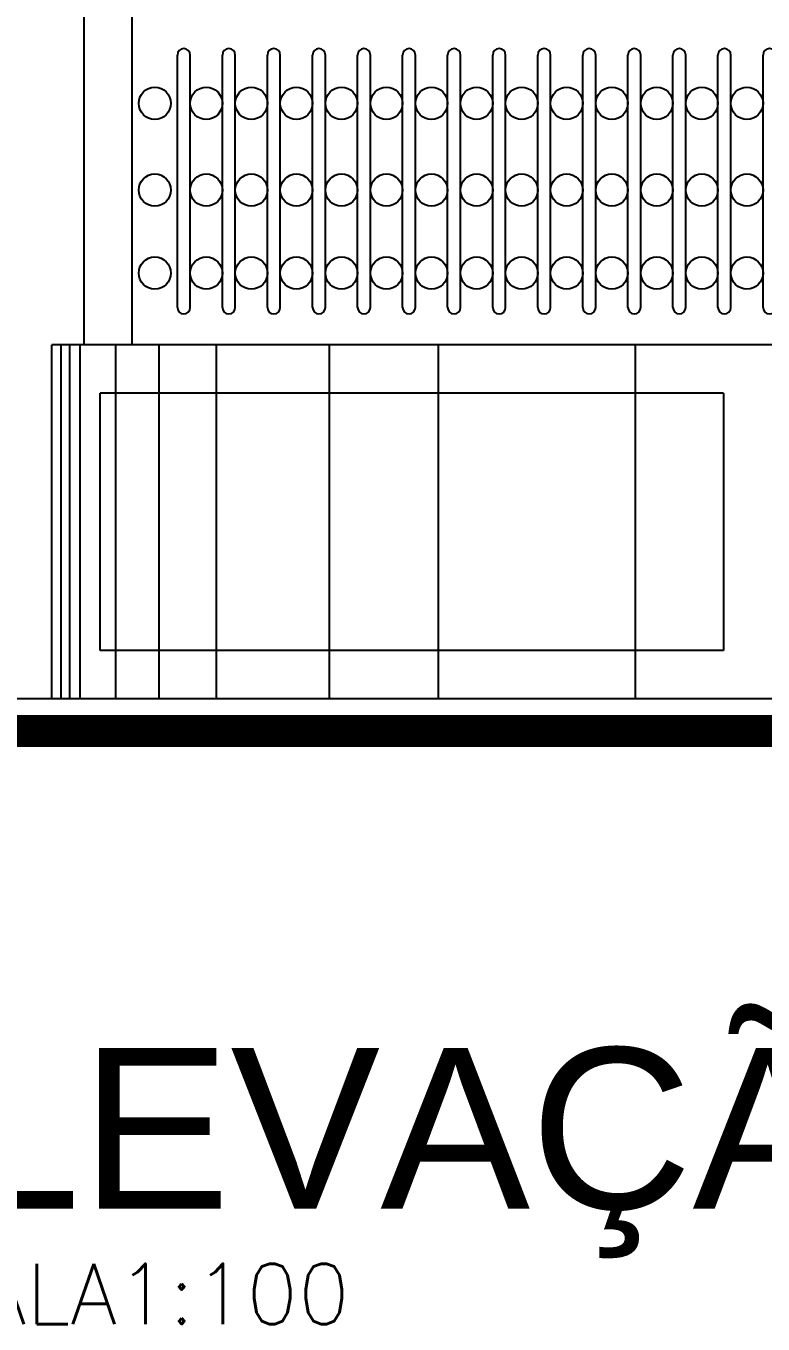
# Model space of a CAD drawing. Header units: millimetres. Extents: x 71 to 407, y 12 to 405.
# Drawn here: x 220.343 to 222.634, y 384.96 to 388.993 of the extents above; entities that cross this region are included whole.
import ezdxf

# ---------------------------------------------------------------- set-up
doc = ezdxf.new("R2010")
doc.units = ezdxf.units.MM
doc.header["$LTSCALE"] = 0.25
for name, color, linetype in [('COTAS', 240, 'Continuous'), ('PAREDE', 5, 'Continuous'), ('VEGETACAO', 84, 'Continuous')]:
    doc.layers.add(name, color=color, linetype=linetype)
doc.styles.add('ARIAL', font='arial.ttf')
doc.styles.get("Standard").update_dxf_attribs({"font": 'romans.shx'})

msp = doc.modelspace()

# ---------------------------------------------------------------- linework, layer by layer
at = {"layer": 'PAREDE'}
for p in [(220.4239, 386.9025), (228.9239, 388.0025), (220.4239, 386.9025)]:
    msp.add_line(p, (220.4239, 388.0025), dxfattribs=at)
at = {"layer": 'PAREDE', "color": 141}
for p, q in [((220.4534, 386.9025), (220.4534, 388.0025)), ((220.4799, 386.9025), (220.4799, 388.0025)), ((220.512, 386.9025), (220.512, 388.0025)), ((220.6229, 386.9025), (220.6229, 388.0025)), ((220.7572, 386.9025), (220.7572, 388.0025)), ((220.9351, 386.9025), (220.9351, 388.0025)), ((221.2867, 386.9025), (221.2867, 388.0025)), ((221.6252, 386.9025), (221.6252, 388.0025)), ((222.2372, 386.9025), (222.2372, 388.0025))]:
    msp.add_line(p, q, dxfattribs=at)
at = {"layer": 'VEGETACAO', "color": 1}
for p, q in [((220.5239, 388.0025), (220.5239, 390.4025)), ((220.6739, 388.0025), (220.6739, 390.4025))]:
    msp.add_line(p, q, dxfattribs=at)
at = {"layer": 'VEGETACAO', "color": 120}
for p, q in [((220.8139, 388.1183), (220.8139, 388.9025)), ((220.8539, 388.1183), (220.8539, 388.9025)), ((220.9539, 388.1183), (220.9539, 388.9025)), ((220.9939, 388.1183), (220.9939, 388.9025)), ((221.0939, 388.1183), (221.0939, 388.9025)), ((221.1339, 388.1183), (221.1339, 388.9025)), ((221.2339, 388.1183), (221.2339, 388.9025)), ((221.2739, 388.1183), (221.2739, 388.9025)), ((221.3739, 388.1183), (221.3739, 388.9025)), ((221.4139, 388.1183), (221.4139, 388.9025)), ((221.5139, 388.1183), (221.5139, 388.9025)), ((221.5539, 388.1183), (221.5539, 388.9025)), ((221.6539, 388.1183), (221.6539, 388.9025)), ((221.6939, 388.1183), (221.6939, 388.9025)), ((221.7939, 388.1183), (221.7939, 388.9025)), ((221.8339, 388.1183), (221.8339, 388.9025)), ((221.9339, 388.1183), (221.9339, 388.9025)), ((221.9739, 388.1183), (221.9739, 388.9025)), ((222.0739, 388.1183), (222.0739, 388.9025)), ((222.1139, 388.1183), (222.1139, 388.9025)), ((222.2139, 388.1183), (222.2139, 388.9025)), ((222.2539, 388.1183), (222.2539, 388.9025)), ((222.3539, 388.1183), (222.3539, 388.9025)), ((222.3939, 388.1183), (222.3939, 388.9025)), ((222.4939, 388.1183), (222.4939, 388.9025)), ((222.5339, 388.1183), (222.5339, 388.9025)), ((222.6339, 388.1183), (222.6339, 388.9025))]:
    msp.add_line(p, q, dxfattribs=at)
at = {"layer": 'VEGETACAO', "color": 183}
for p, q in [((220.5739, 387.0525), (220.5739, 387.8525)), ((222.5114, 387.8525), (220.5739, 387.8525)), ((222.5114, 387.8525), (222.5114, 387.0525)), ((222.5114, 387.0525), (220.5739, 387.0525))]:
    msp.add_line(p, q, dxfattribs=at)
at = {"layer": 'VEGETACAO'}
msp.add_line((230.9526, 386.9025), (216.2849, 386.9025), dxfattribs=at)
at = {"layer": 'VEGETACAO', "const_width": 0.1}
msp.add_lwpolyline([(230.9526, 386.8025), (216.2849, 386.8025)], dxfattribs=at)
at = {"layer": 'VEGETACAO', "color": 120}
for centre in [(220.7439, 388.7525), (220.9039, 388.7525), (221.0439, 388.7525), (221.1839, 388.7525), (221.3239, 388.7525), (221.4639, 388.7525), (221.6039, 388.7525), (221.7439, 388.7525), (221.8839, 388.7525), (222.0239, 388.7525), (222.1639, 388.7525), (222.3039, 388.7525), (222.4439, 388.7525), (222.5839, 388.7525), (220.7439, 388.4831), (220.9039, 388.4831), (221.0439, 388.4831), (221.1839, 388.4831), (221.3239, 388.4831), (221.4639, 388.4831), (221.6039, 388.4831), (221.7439, 388.4831), (221.8839, 388.4831), (222.0239, 388.4831), (222.1639, 388.4831), (222.3039, 388.4831), (222.4439, 388.4831), (222.5839, 388.4831), (220.7439, 388.2252), (220.9039, 388.2252), (221.0439, 388.2252), (221.1839, 388.2252), (221.3239, 388.2252), (221.4639, 388.2252), (221.6039, 388.2252), (221.7439, 388.2252), (221.8839, 388.2252), (222.0239, 388.2252), (222.1639, 388.2252), (222.3039, 388.2252), (222.4439, 388.2252), (222.5839, 388.2252)]:
    msp.add_circle(centre, 0.05, dxfattribs=at)
for centre, start, end in [((220.8339, 388.9025), 0, 180), ((220.9739, 388.9025), 0, 180), ((221.1139, 388.9025), 0, 180), ((221.2539, 388.9025), 0, 180), ((221.3939, 388.9025), 0, 180), ((221.5339, 388.9025), 0, 180), ((221.6739, 388.9025), 0, 180), ((221.8139, 388.9025), 0, 180), ((221.9539, 388.9025), 0, 180), ((222.0939, 388.9025), 0, 180), ((222.2339, 388.9025), 0, 180), ((222.3739, 388.9025), 0, 180), ((222.5139, 388.9025), 0, 180), ((222.6539, 388.9025), 0, 180), ((220.8339, 388.1183), 180, 0), ((220.9739, 388.1183), 180, 0), ((221.1139, 388.1183), 180, 0), ((221.2539, 388.1183), 180, 0), ((221.3939, 388.1183), 180, 0), ((221.5339, 388.1183), 180, 0), ((221.6739, 388.1183), 180, 0), ((221.8139, 388.1183), 180, 0), ((221.9539, 388.1183), 180, 0), ((222.0939, 388.1183), 180, 0), ((222.2339, 388.1183), 180, 0), ((222.3739, 388.1183), 180, 0), ((222.5139, 388.1183), 180, 0), ((222.6539, 388.1183), 180, 0)]:
    msp.add_arc(centre, 0.02, start, end, dxfattribs=at)

# ---------------------------------------------------------------- texts
at = {"layer": 'COTAS', "style": 'ARIAL'}
msp.add_text('ELEVAÇÃO - CORETO', height=0.5, dxfattribs=at).set_placement((219.6585, 385.3181))
at = {"layer": 'COTAS', "color": 7, "insert": (219.7182, 385.1476), "char_height": 0.1875, "attachment_point": 1}
msp.add_mtext('ESCALA1:100', dxfattribs=at)

doc.saveas('drawing.dxf')
